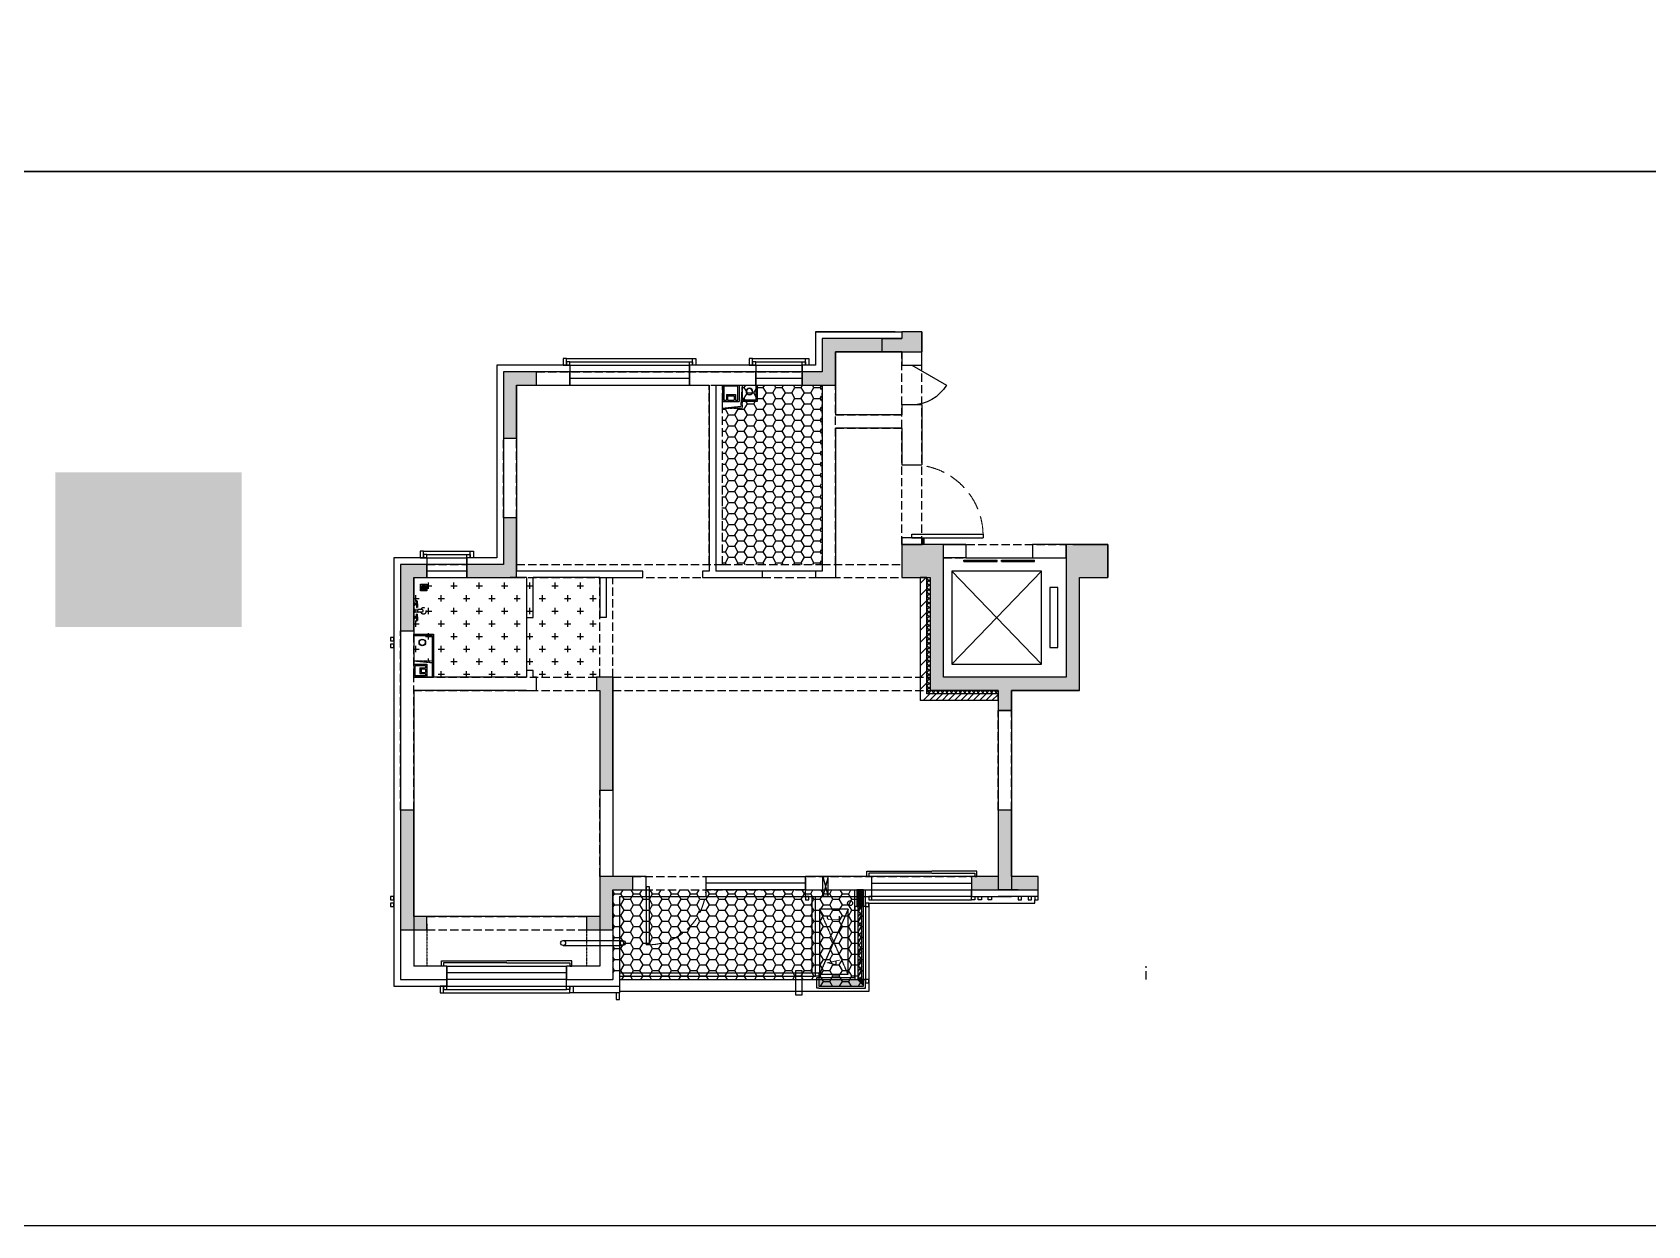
# Model space of a CAD drawing. Header units: millimetres. Extents: x -28014 to 297841, y -81741 to 47579.
# Drawn here: x 100902 to 125222, y -36114 to -18150 of the extents above; entities that cross this region are included whole.
import ezdxf

# ---------------------------------------------------------------- set-up
doc = ezdxf.new("R2010")
doc.units = ezdxf.units.MM
doc.header["$MEASUREMENT"] = 0
doc.linetypes.add('__DASH', pattern=[0.35, 0.25, -0.1])
doc.linetypes.add('DASH', pattern=[0.35, 0.25, -0.1])
for name, color, linetype in [('A-墙体-填充墙', 4, 'Continuous'), ('A-墙体-砖墙', 4, 'Continuous'), ('A-墙体-面层', 6, 'Continuous'), ('A-楼面-下部', 23, 'Continuous'), ('A-注释-填充', 8, 'Continuous'), ('A-结构-墙体', 171, 'Continuous'), ('A-给排水-设备', 132, 'Continuous'), ('AR9-剪力墙（柱）填充', 250, 'Continuous'), ('AR9-剪力墙（柱）线', 6, 'Continuous'), ('AR9-墙线', 160, 'Continuous'), ('AR9-建筑幕墙（窗）', 12, 'Continuous'), ('AR9-建筑给排水（立管）', 4, 'Continuous'), ('AR9-梁', 1, 'DASH'), ('AR9-电梯', 14, 'Continuous'), ('AR9-阳台栏杆（天花隐）', 12, 'Continuous'), ('DS-4BS-墙体完成面', 20, 'Continuous'), ('FC-地漏', 144, 'Continuous'), ('FC-平面高差线', 144, 'Continuous'), ('FF-厨卫（地坪隐）', 31, 'Continuous'), ('FF-活动家具', 51, 'Continuous'), ('FF-门', 20, 'Continuous'), ('PUB_HATCH', 8, 'Continuous'), ('SURFACE', 6, 'Continuous'), ('装饰', 152, 'Continuous')]:
    doc.layers.add(name, color=color, linetype=linetype)
doc.styles.add('DADRI-HZ', font='hzs.shx', dxfattribs={"width": 0.7, "bigfont": 'hztxt.shx'})
pattern_1 = [(90, (101246.962, -27101.285), (-7.071068, 7.071068), [1.875, -12.267136]), (45, (101246.962, -27101.285), (-7.071068, 7.071068), [1.875, -8.125]), (135, (101246.962, -27101.285), (-7.071068, -7.071068), [1.875, -8.125])]

# ---------------------------------------------------------------- blocks, each defined once
blk = doc.blocks.new('nfdgfxb')
at = {"layer": 'AR9-墙线', "ltscale": 0.5}
blk.add_lwpolyline([(34, 300), (114, 300), (34, 0), (114, 0), (114, 300), (34, 300), (114, 0), (34, 0), (34, 300)], dxfattribs=at)
blk = doc.blocks.new('A$C0310769C')
at = {"linetype": '__DASH', "lineweight": -3, "ltscale": 500}
for p, q in [((10, 126), (0, 126)), ((0, 126), (0, 74)), ((10, 74), (0, 74)), ((10, 74), (10, 126)), ((24, 113), (10, 113)), ((24, 87), (10, 87)), ((21, 14), (61, 14)), ((24, 87), (24, 113)), ((58, 109), (24, 109)), ((58, 91), (24, 91)), ((41, 113), (41, 148)), ((41, 87), (41, 52)), ((55, 113), (55, 148)), ((55, 87), (55, 52)), ((130, 21), (65, 21)), ((10, -73), (0, -73)), ((0, -125), (0, -73)), ((10, -125), (0, -125)), ((10, -73), (10, -125)), ((24, -86), (10, -86)), ((24, -112), (10, -112)), ((21, -14), (61, -14)), ((24, -86), (24, -112)), ((58, -90), (24, -90)), ((58, -108), (24, -108)), ((41, -86), (41, -51)), ((41, -112), (41, -147)), ((55, -86), (55, -51)), ((55, -112), (55, -147)), ((130, -21), (65, -21))]:
    blk.add_line(p, q, dxfattribs=at)
blk.add_lwpolyline([(21, 21), (0, 21), (0, -21), (21, -21)], close=True, dxfattribs=at)
for centre, radius, start, end in [((48, 142), 9.01, 41.2486, 138.7514), ((48, 135), 22.5, 252.5148, 287.4852), ((48, 65), 22.5, 72.5148, 107.4852), ((48, 58), 9.01, 221.2486, 318.7514), ((52, 100), 10.8, 301.2966, 58.7034), ((96, 0), 36.9, 145.2544, 202.2822), ((147, 0), 45.8, 207.9843, 153.2826), ((116, 0), 25.7, 305.1626, 54.8374), ((48, -57), 9.01, 41.2486, 138.7514), ((48, -65), 22.5, 252.5148, 287.4852), ((48, -134), 22.5, 72.5148, 107.4852), ((48, -141), 9.01, 221.2486, 318.7514), ((52, -99), 10.8, 301.2966, 58.7034), ((96, 0), 36.9, 202.2822, 214.7456)]:
    blk.add_arc(centre, radius, start, end, dxfattribs=at)
blk = doc.blocks.new('双机上下布置')
blk.add_lwpolyline([(980, 0), (0, 0), (0, -430), (980, -430)], close=True)
at = {"linetype": 'DASH', "ltscale": 0.5}
blk.add_lwpolyline([(0, -430), (980, 0)], dxfattribs=at)
blk.add_lwpolyline([(980, -430), (0, 0)])
at = {"style": 'DADRI-HZ', "width": 0.7}
for s, p in [('A', (119, -309)), ('C', (802, -309))]:
    blk.add_text(s, height=200, dxfattribs=at).set_placement(p)
blk = doc.blocks.new('rw332')
at = {"layer": 'AR9-墙线', "ltscale": 10, "extrusion": (0, 0, -1)}
for p, q in [((-250, 0), (-250, -250)), ((0, 0), (-250, 0)), ((0, 0), (0, -250)), ((-193, -145), (-193, -230)), ((-57, -145), (-193, -145)), ((-176, -162), (-176, -230)), ((-74, -162), (-176, -162)), ((-74, -162), (-74, -230)), ((-57, -145), (-57, -230)), ((0, -250), (-250, -250))]:
    blk.add_line(p, q, dxfattribs=at)
at = {"layer": 'AR9-墙线', "ltscale": 10}
blk.add_line((-74, -230), (-176, -230), dxfattribs=at)
at = {"layer": 'AR9-墙线'}
for points in [[(-520, 0), (-520, -250), (-300, -250)], [(-500, 0), (-500, -230), (-300, -230)]]:
    blk.add_lwpolyline(points, dxfattribs=at)
at = {"layer": 'AR9-墙线', "linetype": 'DASH', "ltscale": 0.5}
for points in [[(0, -350), (-300, -350), (-300, 0)], [(0, -350), (-279, -321), (-300, 0)]]:
    blk.add_lwpolyline(points, dxfattribs=at)
at = {"layer": 'AR9-墙线', "ltscale": 10}
blk.add_lwpolyline([(-193, -230), (-230, -230), (-230, -20), (-20, -20), (-20, -230), (-57, -230)], dxfattribs=at)
at = {"layer": 'AR9-建筑给排水（立管）'}
for radius in [50, 45]:
    blk.add_circle((-404, -99), radius, dxfattribs=at)
blk = doc.blocks.new('$DorLib2D$00000001')
for p, q in [((0.45, 0.975), (0.5, 0.975)), ((0.45, 0), (0.45, 0.975)), ((0.5, 0), (0.5, 0.975)), ((0.5, 0), (0.45, 0))]:
    blk.add_line(p, q)
at = {"color": 8, "linetype": '__DASH', "lineweight": 13}
blk.add_arc((0.475, 0), 0.975, 91.4693, 180, dxfattribs=at)
blk = doc.blocks.new('$WINLIB2D$00000001')
at = {"color": 0}
for points in [[(-0.5, 0.5), (-0.5, -0.5)], [(-0.5, 0.5), (0.5, 0.5)], [(0.5, -0.5), (0.5, 0.5)], [(0.5, 0.167), (-0.5, 0.167)], [(0.5, -0.167), (-0.5, -0.167)], [(-0.5, -0.5), (0.5, -0.5)]]:
    blk.add_lwpolyline(points, dxfattribs=at)
blk = doc.blocks.new('$DorLib2D$00000228')
at = {"color": 0}
blk.add_line((0.5, 0), (0, 0.866), dxfattribs=at)
blk.add_arc((0.5, 0), 1, 120, 180, dxfattribs=at)
blk = doc.blocks.new('$WINLIB2D$00000039')
at = {"color": 0}
for points in [[(-0.5, 0.5), (-0.5, -0.5)], [(0.5, 0.5), (-0.5, 0.5)], [(0.5, -0.5), (0.5, 0.5)], [(-0.5, 0.167), (0.5, 0.167)], [(-0.452, -0.167), (-0.5, 0.084)], [(-0.384, -0.167), (-0.448, 0.167)], [(-0.316, -0.167), (-0.38, 0.167)], [(-0.248, -0.167), (-0.312, 0.167)], [(-0.18, -0.167), (-0.244, 0.167)], [(-0.112, -0.167), (-0.176, 0.167)], [(-0.044, -0.167), (-0.108, 0.167)], [(0.024, -0.167), (-0.04, 0.167)], [(0.092, -0.167), (0.028, 0.167)], [(0.16, -0.167), (0.096, 0.167)], [(0.228, -0.167), (0.164, 0.167)], [(0.296, -0.167), (0.232, 0.167)], [(0.364, -0.167), (0.3, 0.167)], [(0.432, -0.167), (0.368, 0.167)], [(0.5, -0.167), (0.436, 0.167)], [(-0.5, -0.167), (0.5, -0.167)], [(0.5, -0.5), (-0.5, -0.5)]]:
    blk.add_lwpolyline(points, dxfattribs=at)
blk = doc.blocks.new('地漏')
at = {"color": 0, "lineweight": -3}
blk.add_lwpolyline([(705832, -42192), (705932, -42192), (705932, -42292), (705832, -42292)], close=True, dxfattribs=at)
for points in [[(705848, -42236, -0.583908), (705851, -42227), (705872, -42238, -0.513659), (705871, -42241), (705848, -42236)], [(705848, -42248), (705871, -42244, -0.513659), (705872, -42247), (705851, -42258, -0.583908), (705848, -42248)], [(705866, -42212), (705877, -42233, -0.513659), (705874, -42235), (705858, -42218, -0.583908), (705866, -42212)], [(705866, -42273, -0.583908), (705858, -42267), (705874, -42250, -0.513659), (705877, -42252), (705866, -42273)], [(705898, -42212, -0.583908), (705906, -42218), (705889, -42235, -0.513659), (705886, -42233), (705898, -42212)], [(705898, -42273), (705886, -42252, -0.513659), (705889, -42250), (705906, -42267, -0.583908), (705898, -42273)], [(705913, -42227, -0.583908), (705916, -42236), (705892, -42241, -0.513659), (705891, -42238), (705913, -42227)], [(705913, -42258), (705891, -42247, -0.513659), (705892, -42244), (705916, -42248, -0.583908), (705913, -42258)]]:
    blk.add_lwpolyline(points, format="xyb", dxfattribs=at)
for points in [[(705877, -42208, -0.583908), (705887, -42208), (705883, -42232, -0.513659), (705880, -42232)], [(705877, -42276), (705880, -42253, -0.513659), (705883, -42253), (705887, -42276, -0.583908)]]:
    blk.add_lwpolyline(points, format="xyb", close=True, dxfattribs=at)
for radius in [40, 5.99]:
    blk.add_circle((705882, -42242), radius, dxfattribs=at)
at = {"color": 0}
for p in [(705882, -42242, 1), (705882, -42242)]:
    blk.add_point(p, dxfattribs=at)
blk = doc.blocks.new('*U27')
blk.add_blockref('地漏', (1263, -322))
blk = doc.blocks.new('$DorLib2D$00000127')
at = {"color": 0, "linetype": 'Continuous'}
for p, q in [((-0.033, 0.795), (-0.533, 0.795)), ((-0.533, 0.795), (-0.533, 0.69)), ((-0.033, 0.795), (-0.033, 0.69)), ((0.033, 0.795), (0.033, 0.69)), ((0.533, 0.795), (0.033, 0.795)), ((0.533, 0.795), (0.533, 0.69)), ((-0.033, 0.69), (-0.533, 0.69)), ((0.5, 0.5), (-0.5, 0.5)), ((0.533, 0.69), (0.033, 0.69))]:
    blk.add_line(p, q, dxfattribs=at)
blk = doc.blocks.new('$LinePat$岩棉板')
at = {"color": 0}
for p, q in [((0, -17), (12, -67)), ((12, -67), (24, -17))]:
    blk.add_line(p, q, dxfattribs=at)
for centre, start, end in [((12, -17), 0, 180), ((0, -67), 270, 0), ((24, -67), 180, 270)]:
    blk.add_arc(centre, 12, start, end, dxfattribs=at)
at = {"layer": 'Defpoints'}
blk.add_point((0, 0), dxfattribs=at)
at = {"layer": 'Defpoints', "color": 0}
blk.add_point((24, -84), dxfattribs=at)
blk = doc.blocks.new('fj4')
at = {"layer": 'AR9-墙线', "ltscale": 10, "extrusion": (0, 0, -1)}
for p, q in [((0, 200), (200, 200)), ((0, 200), (0, 0)), ((95, 143), (180, 143)), ((95, 143), (95, 57)), ((95, 57), (180, 57)), ((112, 126), (180, 126)), ((112, 126), (112, 74)), ((112, 74), (180, 74)), ((200, 200), (200, 0)), ((0, 0), (200, 0))]:
    blk.add_line(p, q, dxfattribs=at)
at = {"layer": 'AR9-墙线', "ltscale": 10}
blk.add_line((180, 126), (180, 74), dxfattribs=at)
at = {"layer": 'AR9-墙线', "linetype": 'DASH', "ltscale": 0.5}
for points in [[(0, 250), (300, 250), (300, 0)], [(0, 250), (279, 221), (300, 0)]]:
    blk.add_lwpolyline(points, dxfattribs=at)
at = {"layer": 'AR9-墙线', "ltscale": 10}
blk.add_lwpolyline([(180, 57), (180, 20), (20, 20), (20, 180), (180, 180), (180, 143)], dxfattribs=at)
blk = doc.blocks.new('2141')
at = {"layer": 'AR9-梁', "ltscale": 500}
for p, q in [((6000, -2600), (6000, 300)), ((6300, -2600), (6300, 300)), ((500, 0), (4500, 0)), ((500, -200), (3300, -200)), ((3100, -2900), (3100, -200)), ((3300, -200), (4500, -200)), ((3300, -2900), (3300, -200)), ((4800, -2900), (4800, -200)), ((5000, -2900), (5000, -200)), ((5000, -650), (6000, -650)), ((5000, -850), (6000, -850)), ((0, -2200), (0, -1000)), ((200, -2200), (200, -1000)), ((6625, -2600), (8474, -2600)), ((-1150, -2900), (-550, -2900)), ((200, -2900), (3300, -2900)), ((3300, -2900), (4800, -2900)), ((4800, -2900), (6000, -2900)), ((6625, -2800), (8474, -2800)), ((-1150, -3100), (-550, -3100)), ((200, -3100), (1450, -3100)), ((1450, -3100), (6000, -3100)), ((1450, -4600), (1450, -3100)), ((1650, -4600), (1650, -3100)), ((-1550, -6600), (-1550, -3900)), ((-1350, -4600), (-1350, -3900)), ((-1350, -4600), (1400, -4600)), ((-1350, -6600), (-1350, -4600)), ((1650, -4600), (6425, -4600)), ((-1350, -4800), (1400, -4800)), ((1650, -4800), (6425, -4800)), ((7450, -6600), (7450, -5100)), ((7650, -6600), (7650, -5100)), ((1950, -7600), (7050, -7600)), ((1950, -7800), (7050, -7800)), ((-1150, -8200), (1250, -8200)), ((-1150, -8400), (1250, -8400)), ((9680, -9150), (9680, -8950))]:
    blk.add_line(p, q, dxfattribs=at)
for points in [[(1450, -7600), (1450, -6300)], [(1650, -6300), (1650, -7600)]]:
    blk.add_lwpolyline(points, dxfattribs=at)

msp = doc.modelspace()

# ---------------------------------------------------------------- hatches: boundary and pattern name
at = {"layer": 'AR9-剪力墙（柱）填充'}
for points in [[(114293.665, -22659.028), (113993.664, -22659.028), (113993.664, -22759.028), (112793.663, -22759.028), (112793.663, -23259.028), (112493.663, -23259.028), (112493.663, -23459.028), (112993.663, -23459.028), (112993.663, -22959.028), (114293.663, -22959.028)], [(108493.663, -23459.028), (108493.663, -23259.028), (107993.663, -23259.028), (107993.663, -24259.028), (108193.663, -24259.028), (108193.663, -23459.028)], [(107443.663, -26159.028), (107443.663, -26359.028), (108193.663, -26359.028), (108193.663, -25459.028), (107993.663, -25459.028), (107993.663, -26159.028)], [(116468.664, -27859.028), (114618.664, -27859.028), (114618.664, -25859.028), (113993.664, -25859.028), (113993.664, -26359.028), (114418.664, -26359.028), (114418.664, -28059.028), (115443.664, -28059.028), (115443.664, -28359.028), (115643.664, -28359.028), (115643.664, -28059.028), (116668.664, -28059.028), (116668.664, -26359.028), (117093.664, -26359.028), (117093.664, -25859.028), (116468.664, -25859.028)], [(106843.663, -26359.028), (106843.663, -26159.028), (106443.663, -26159.028), (106443.663, -27159.028), (106643.663, -27159.028), (106643.663, -26359.028)], [(109443.663, -29559.028), (109643.663, -29559.028), (109643.663, -27859.028), (109393.663, -27859.028), (109393.663, -28059.028), (109443.663, -28059.028)], [(106843.663, -31659.028), (106843.663, -31459.028), (106643.663, -31459.028), (106643.663, -29859.028), (106443.663, -29859.028), (106443.663, -31659.028)], [(116043.664, -31059.028), (116043.664, -30859.028), (115643.664, -30859.028), (115643.664, -29859.028), (115443.664, -29859.028), (115443.664, -30859.028), (115043.664, -30859.028), (115043.664, -31059.028)], [(109243.663, -31659.028), (109643.663, -31659.028), (109643.663, -31059.028), (109943.663, -31059.028), (109943.663, -30859.028), (109443.663, -30859.028), (109443.663, -31459.028), (109243.663, -31459.028)], [(113313.663, -31059.028), (113313.663, -31309.028), (113413.663, -31309.028), (113413.663, -31059.028)], [(112743.664, -32509.028), (113413.663, -32509.028), (113313.663, -32409.028), (112743.663, -32409.028)], [(113413.663, -32509.028), (113413.663, -32409.028), (113313.663, -32409.028)]]:
    msp.add_hatch(color=256, dxfattribs=at).paths.add_polyline_path(points)
at = {"layer": 'AR9-剪力墙（柱）填充', "ltscale": 0.01}
h = msp.add_hatch(dxfattribs=at)
h.set_pattern_fill('ANSI37', color=256, scale=30)
h.set_pattern_definition([(45, (-125639.53, -451058.36), (-33.6759605, 33.6759605), []), (135, (-125639.53, -451058.36), (-33.6759605, -33.6759605), [])])
h.paths.add_polyline_path([(115443.663, -28059.028), (115443.663, -28109.028), (114368.663, -28109.028), (114368.663, -26359.028), (114418.664, -26359.028), (114418.664, -28059.028)])
at = {"layer": 'AR9-梁'}
h = msp.add_hatch(dxfattribs=at)
h.set_pattern_fill('HONEY', color=250, scale=30)
h.set_pattern_definition([(0, (-871596.58, -853250.75), (142.875, 82.4889), [95.25, -190.5]), (120, (-871596.58, -853250.75), (-142.874983, 82.4889296), [95.25, -190.5]), (60, (-871596.58, -853250.75), (1.7e-05, 164.9778296), [-190.5, 95.25])])
h.paths.add_polyline_path([(112784.846, -23459.028), (111584.846, -23459.028), (111584.846, -23809.028), (111284.846, -23809.028), (111284.846, -26159.028), (112784.846, -26159.028)])
h = msp.add_hatch(dxfattribs=at)
h.set_pattern_fill('GRASS', color=256, scale=10)
h.set_pattern_definition(pattern_1)
h.paths.add_polyline_path([(101246.962, -24774.78), (104053.568, -24774.78), (104053.568, -27101.285), (101246.962, -27101.285)])
h = msp.add_hatch(dxfattribs=at)
h.set_pattern_fill('GRASS', color=256, scale=10)
h.set_pattern_definition(pattern_1)
h.paths.add_polyline_path([(104053.568, -24774.78), (101246.962, -24774.78), (101246.962, -27101.285), (104053.568, -27101.285)])
h = msp.add_hatch(dxfattribs=at)
h.set_pattern_fill('GRASS', color=256, scale=10)
h.paths.add_polyline_path([(101246.962, -24774.78), (104053.568, -24774.78), (104053.568, -27101.285), (101246.962, -27101.285)])
h = msp.add_hatch(dxfattribs=at)
h.set_pattern_fill('GRASS', color=256, scale=10)
h.paths.add_polyline_path([(101246.962, -24774.78), (104053.568, -24774.78), (104053.568, -27101.285), (101246.962, -27101.285)])
h = msp.add_hatch(dxfattribs=at)
h.set_pattern_fill('CROSS', color=250, scale=30)
h.set_pattern_definition([(0, (-871587.76, -853250.75), (190.5, 190.5), [95.25, -285.75]), (90, (-871540.14, -853298.37), (-190.5, 190.5), [95.25, -285.75])])
h.paths.add_polyline_path([(106643.663, -26359.028), (106643.663, -27609.028), (106943.664, -27609.028), (106943.664, -27859.028), (109443.663, -27859.028), (109443.663, -26359.028)])
h = msp.add_hatch(dxfattribs=at)
h.set_pattern_fill('HONEY', color=250, scale=30)
h.set_pattern_definition([(0, (-1024187.76, -897250.75), (142.875, 82.4889), [95.25, -190.5]), (120, (-1024187.76, -897250.75), (-142.874983, 82.4889296), [95.25, -190.5]), (60, (-1024187.76, -897250.75), (1.7e-05, 164.9778296), [-190.5, 95.25])])
h.paths.add_polyline_path([(109643.663, -31059.028), (109643.663, -32409.028), (112743.663, -32409.028), (112743.663, -32509.028), (113413.664, -32509.028), (113413.664, -31059.028)])
at = {"layer": 'PUB_HATCH'}
h = msp.add_hatch(dxfattribs=at)
h.set_pattern_fill('普通砖', color=256, scale=50, style=0)
h.set_pattern_definition([(45, (117093.66, -20619.27), (-88.3884, 88.3884), [])])
h.paths.add_polyline_path([(114268.663, -26359.028), (114268.663, -28209.028), (114368.663, -28109.028), (114368.663, -26359.028)])
h = msp.add_hatch(dxfattribs=at)
h.set_pattern_fill('普通砖', color=256, scale=50, style=0)
h.set_pattern_definition([(45, (0, 47.75), (-47.0226, 47.0226), [])])
h.paths.add_polyline_path([(115443.663, -28109.028), (114368.663, -28109.028), (114268.663, -28209.028), (115443.663, -28209.028)])

# ---------------------------------------------------------------- linework, layer by layer
at = {"layer": 'A-墙体-填充墙'}
for p, q in [((113693.663, -22759.028), (113993.663, -22759.028)), ((113693.663, -22759.028), (113693.663, -22959.028)), ((113993.664, -22659.028), (113993.663, -22759.028)), ((114293.664, -22859.028), (114293.663, -22959.028)), ((113693.663, -22959.028), (114293.663, -22959.028)), ((114958.663, -25859.028), (114518.663, -25859.028)), ((116568.663, -25859.028), (115958.663, -25859.028)), ((116568.664, -25859.028), (117093.164, -25859.028)), ((117093.164, -25859.028), (117093.164, -26359.028)), ((114418.663, -26359.028), (114418.663, -28059.028)), ((115543.663, -27859.028), (114618.663, -27859.028)), ((116468.663, -27859.028), (115543.663, -27859.028)), ((115443.663, -28059.028), (114418.663, -28059.028)), ((115443.663, -28059.028), (115443.663, -28359.028)), ((116668.663, -28059.028), (115643.663, -28059.028)), ((115643.663, -28059.028), (115643.663, -28359.028)), ((115643.663, -28359.028), (115443.663, -28359.028))]:
    msp.add_line(p, q, dxfattribs=at)
at = {"layer": 'A-墙体-砖墙'}
for p, q in [((114368.663, -26359.028), (114268.663, -26359.028)), ((115443.663, -28209.028), (115443.663, -28109.028))]:
    msp.add_line(p, q, dxfattribs=at)
at = {"layer": 'A-墙体-面层'}
for p, q in [((112693.663, -22659.028), (112693.663, -23159.028)), ((113283.663, -32379.028), (113283.663, -31059.028)), ((113443.663, -31309.028), (113443.663, -31059.028)), ((113443.663, -31309.028), (113413.663, -31309.028)), ((112743.663, -32379.028), (113283.663, -32379.028)), ((112743.664, -32539.028), (113443.663, -32539.028)), ((113443.663, -32409.028), (113413.663, -32409.028)), ((113443.663, -32539.028), (113443.663, -32409.028))]:
    msp.add_line(p, q, dxfattribs=at)
at = {"layer": 'A-墙体-面层', "ltscale": 0.01}
for points in [[(114293.663, -25759.028), (114323.663, -25759.028), (114323.663, -25859.028)], [(112743.664, -32539.028), (112713.664, -32539.028), (112713.664, -32439.028), (112713.664, -32439.028), (112713.664, -32379.028), (112743.663, -32379.028)]]:
    msp.add_lwpolyline(points, dxfattribs=at)
at = {"layer": 'A-楼面-下部'}
msp.add_lwpolyline([(109443.663, -31459.028), (106643.663, -31459.028)], dxfattribs=at)
at = {"layer": 'A-注释-填充', "ltscale": 0.01}
msp.add_lwpolyline([(115443.663, -28059.028), (115443.663, -28109.028), (114368.663, -28109.028), (114368.663, -26359.028), (114418.663, -26359.028), (114418.663, -28059.028), (115443.663, -28059.028)], dxfattribs=at)
at = {"layer": 'A-结构-墙体', "linetype": '__DASH'}
msp.add_lwpolyline([(109743.663, -32309.028), (112743.663, -32309.028), (112743.663, -32409.028)], dxfattribs=at)
at = {"layer": 'A-给排水-设备'}
msp.add_circle((113213.663, -31259.028), 37.5, dxfattribs=at)
at = {"layer": 'AR9-剪力墙（柱）线'}
for p, q in [((113993.664, -22759.028), (112793.663, -22759.028)), ((112793.663, -22759.028), (112793.663, -23259.028)), ((114293.665, -22659.028), (113993.664, -22659.028)), ((113993.664, -22659.028), (113993.664, -22759.028)), ((114293.663, -22959.028), (114293.665, -22659.028)), ((112993.663, -23459.028), (112993.663, -22959.028)), ((112993.663, -22959.028), (114293.663, -22959.028)), ((108493.663, -23259.028), (107993.663, -23259.028)), ((107993.663, -23259.028), (107993.663, -24259.028)), ((108493.663, -23459.028), (108493.663, -23259.028)), ((112793.663, -23259.028), (112493.663, -23259.028)), ((112493.663, -23259.028), (112493.663, -23459.028)), ((108193.663, -24259.028), (108193.663, -23459.028)), ((108193.663, -23459.028), (108493.663, -23459.028)), ((112493.663, -23459.028), (112993.663, -23459.028)), ((107993.663, -24259.028), (108193.663, -24259.028)), ((108193.663, -25459.028), (107993.663, -25459.028)), ((107993.663, -25459.028), (107993.663, -26159.028)), ((108193.663, -26359.028), (108193.663, -25459.028)), ((114618.664, -25859.028), (113993.664, -25859.028)), ((113993.664, -25859.028), (113993.664, -26359.028)), ((114618.664, -27859.028), (114618.664, -25859.028)), ((117093.664, -25859.028), (116468.664, -25859.028)), ((116468.664, -25859.028), (116468.664, -27859.028)), ((117093.664, -26359.028), (117093.664, -25859.028)), ((106843.663, -26159.028), (106443.663, -26159.028)), ((106443.663, -26159.028), (106443.663, -27159.028)), ((106843.663, -26359.028), (106843.663, -26159.028)), ((107443.663, -26159.028), (107443.663, -26359.028)), ((107993.663, -26159.028), (107443.663, -26159.028)), ((106643.663, -27159.028), (106643.663, -26359.028)), ((106643.663, -26359.028), (106843.663, -26359.028)), ((107443.663, -26359.028), (108193.663, -26359.028)), ((113993.664, -26359.028), (114418.664, -26359.028)), ((114418.664, -26359.028), (114418.664, -28059.028)), ((116668.664, -28059.028), (116668.664, -26359.028)), ((116668.664, -26359.028), (117093.664, -26359.028)), ((106443.663, -27159.028), (106643.663, -27159.028)), ((109643.663, -27859.028), (109393.663, -27859.028)), ((109393.663, -27859.028), (109393.663, -28059.028)), ((109643.663, -29559.028), (109643.663, -27859.028)), ((116468.664, -27859.028), (114618.664, -27859.028)), ((109393.663, -28059.028), (109443.663, -28059.028)), ((109443.663, -28059.028), (109443.663, -29559.028)), ((114418.664, -28059.028), (115443.664, -28059.028)), ((115443.664, -28059.028), (115443.664, -28359.028)), ((115643.664, -28359.028), (115643.664, -28059.028)), ((115643.664, -28059.028), (116668.664, -28059.028)), ((115443.664, -28359.028), (115643.664, -28359.028)), ((109443.663, -29559.028), (109643.663, -29559.028)), ((106643.663, -29859.028), (106443.663, -29859.028)), ((106443.663, -29859.028), (106443.663, -31659.028)), ((106643.663, -31459.028), (106643.663, -29859.028)), ((115643.664, -29859.028), (115443.664, -29859.028)), ((115443.664, -29859.028), (115443.664, -30859.028)), ((115643.664, -30859.028), (115643.664, -29859.028)), ((109943.663, -30859.028), (109443.663, -30859.028)), ((109443.663, -30859.028), (109443.663, -31459.028)), ((109943.663, -31059.028), (109943.663, -30859.028)), ((115443.664, -30859.028), (115043.664, -30859.028)), ((115043.664, -30859.028), (115043.664, -31059.028)), ((116043.664, -30859.028), (115643.664, -30859.028)), ((116043.664, -31059.028), (116043.664, -30859.028)), ((109643.663, -31659.028), (109643.663, -31059.028)), ((109643.663, -31059.028), (109943.663, -31059.028)), ((113313.663, -31059.028), (113313.663, -31309.028)), ((113413.663, -31059.028), (113313.663, -31059.028)), ((113413.663, -31309.028), (113413.663, -31059.028)), ((115043.664, -31059.028), (116043.664, -31059.028)), ((113313.663, -31309.028), (113413.663, -31309.028)), ((106843.663, -31459.028), (106643.663, -31459.028)), ((106843.663, -31659.028), (106843.663, -31459.028)), ((109443.663, -31459.028), (109243.663, -31459.028)), ((109243.663, -31459.028), (109243.663, -31659.028)), ((106443.663, -31659.028), (106843.663, -31659.028)), ((109243.663, -31659.028), (109643.663, -31659.028)), ((112743.663, -32409.028), (113313.663, -32409.028)), ((112743.663, -32409.028), (112743.664, -32509.028)), ((112743.664, -32509.028), (113413.663, -32509.028)), ((113413.663, -32409.028), (113313.663, -32409.028)), ((113413.663, -32509.028), (113413.663, -32409.028))]:
    msp.add_line(p, q, dxfattribs=at)
at = {"layer": 'AR9-墙线'}
for p, q in [((112793.663, -22759.028), (112793.663, -23259.028)), ((113993.664, -22759.028), (112793.663, -22759.028)), ((113993.664, -22659.028), (113993.664, -22759.028)), ((114293.664, -22659.028), (113993.664, -22659.028)), ((114293.663, -23159.028), (114293.663, -22859.028)), ((114293.664, -22659.028), (114293.664, -22859.028)), ((112993.663, -22959.028), (112993.663, -23359.028)), ((113993.663, -22959.028), (112993.663, -22959.028)), ((113993.663, -22959.028), (113993.663, -23159.028)), ((107993.663, -23259.028), (107993.663, -26159.028)), ((108993.663, -23259.028), (107993.663, -23259.028)), ((108993.663, -23459.028), (108993.663, -23259.028)), ((111093.663, -23259.028), (110793.663, -23259.028)), ((110793.663, -23259.028), (110793.663, -23459.028)), ((111793.664, -23259.028), (111093.663, -23259.028)), ((111793.664, -23459.028), (111793.664, -23259.028)), ((112793.663, -23259.028), (112493.664, -23259.028)), ((112493.664, -23259.028), (112493.664, -23459.028)), ((113993.663, -23159.028), (114293.663, -23159.028)), ((108193.663, -23459.028), (108193.663, -26259.028)), ((108193.663, -23459.028), (108993.663, -23459.028)), ((110793.663, -23459.028), (111093.663, -23459.028)), ((111093.663, -23459.028), (111093.663, -26259.028)), ((111193.663, -23459.028), (111193.663, -26259.028)), ((111193.663, -23459.028), (111793.664, -23459.028)), ((112493.664, -23459.028), (112793.663, -23459.028)), ((112793.663, -23459.028), (112793.663, -24009.028)), ((112993.663, -23359.028), (112993.663, -23909.028)), ((111293.663, -23809.028), (111293.663, -23709.028)), ((114293.663, -23759.028), (113993.663, -23759.028)), ((113993.663, -23759.028), (113993.663, -23909.028)), ((114293.663, -23759.028), (114293.663, -24659.028)), ((112793.663, -24009.028), (112793.663, -26259.028)), ((113993.663, -23909.028), (112993.663, -23909.028)), ((113993.663, -24109.028), (112993.663, -24109.028)), ((112993.663, -24109.028), (112993.663, -26359.028)), ((113993.663, -24109.028), (113993.663, -24659.028)), ((113993.663, -24659.028), (114293.663, -24659.028)), ((114293.663, -25759.028), (113993.663, -25759.028)), ((113993.663, -25759.028), (113993.663, -25859.028)), ((114293.663, -25859.028), (114293.663, -25759.028)), ((113993.663, -25859.028), (114293.663, -25859.028)), ((106443.663, -26159.028), (106443.663, -27959.028)), ((106843.663, -26159.028), (106443.663, -26159.028)), ((106843.663, -26359.028), (106843.663, -26159.028)), ((107993.663, -26159.028), (107443.663, -26159.028)), ((107443.663, -26159.028), (107443.663, -26359.028)), ((108343.663, -26259.028), (108193.663, -26259.028)), ((109543.663, -26259.028), (108343.663, -26259.028)), ((110093.663, -26259.028), (109543.663, -26259.028)), ((110093.663, -26359.028), (110093.663, -26259.028)), ((111093.663, -26259.028), (110993.663, -26259.028)), ((110993.663, -26259.028), (110993.663, -26359.028)), ((111893.663, -26259.028), (111193.663, -26259.028)), ((111893.663, -26359.028), (111893.663, -26259.028)), ((112793.663, -26259.028), (112693.663, -26259.028)), ((112693.663, -26259.028), (112693.663, -26359.028)), ((106643.663, -26359.028), (106643.663, -27859.028)), ((106643.663, -26359.028), (106843.663, -26359.028)), ((107443.663, -26359.028), (108093.663, -26359.028)), ((108343.663, -26359.028), (108093.663, -26359.028)), ((108343.663, -26359.028), (108343.663, -26959.028)), ((108443.663, -26959.028), (108443.663, -26359.028)), ((109443.663, -26359.028), (108443.663, -26359.028)), ((109443.663, -26359.028), (109443.663, -26959.028)), ((109543.663, -26359.028), (109543.663, -26959.028)), ((109543.663, -26359.028), (110093.663, -26359.028)), ((110993.663, -26359.028), (111093.663, -26359.028)), ((111093.663, -26359.028), (111893.663, -26359.028)), ((112693.663, -26359.028), (112993.663, -26359.028)), ((114268.663, -26359.028), (114268.663, -28209.028)), ((114368.663, -26359.028), (114368.663, -28109.028)), ((108343.663, -26959.028), (108443.663, -26959.028)), ((109543.663, -26959.028), (109443.663, -26959.028)), ((106443.663, -27959.028), (106443.663, -32409.028)), ((108343.663, -27859.028), (106643.663, -27859.028)), ((108443.663, -27759.028), (108343.663, -27759.028)), ((108343.663, -27759.028), (108343.663, -27859.028)), ((108443.663, -27859.028), (108443.663, -27759.028)), ((108493.663, -27859.028), (108443.663, -27859.028)), ((108493.663, -28059.028), (108493.663, -27859.028)), ((109643.663, -27859.028), (109393.663, -27859.028)), ((109393.663, -27859.028), (109393.663, -28059.028)), ((109643.663, -27859.028), (109643.663, -30859.028)), ((106643.663, -28059.028), (106643.663, -32209.028)), ((108343.663, -28059.028), (106643.663, -28059.028)), ((108343.663, -28059.028), (108493.663, -28059.028)), ((109393.663, -28059.028), (109443.663, -28059.028)), ((109443.663, -28059.028), (109443.663, -30959.028)), ((115443.663, -28209.028), (114268.663, -28209.028)), ((115443.663, -28109.028), (114368.663, -28109.028)), ((115643.664, -28059.028), (115643.664, -30859.028)), ((115943.664, -28059.028), (115643.664, -28059.028)), ((115443.663, -28359.028), (115443.663, -30859.028)), ((115643.663, -28359.028), (115443.663, -28359.028)), ((115443.664, -28359.028), (115443.663, -31059.028)), ((115643.664, -28359.028), (115443.664, -28359.028)), ((115643.663, -28359.028), (115643.663, -31059.028)), ((115643.664, -28359.028), (115643.663, -30859.028)), ((110143.663, -30859.028), (109643.663, -30859.028)), ((110143.663, -31059.028), (110143.663, -30859.028)), ((113543.663, -30859.028), (112543.663, -30859.028)), ((112543.663, -30859.028), (112543.663, -31059.028)), ((113543.663, -31059.028), (113543.663, -30859.028)), ((115443.663, -30859.028), (115043.663, -30859.028)), ((115043.663, -30859.028), (115043.663, -31059.028)), ((115643.664, -30859.028), (115643.663, -30859.028)), ((116043.664, -30859.028), (115943.664, -30859.028)), ((116043.664, -31059.028), (116043.664, -30859.028)), ((109443.663, -30959.028), (109443.663, -32209.028)), ((109643.663, -31059.028), (109643.663, -32409.028)), ((109643.663, -31059.028), (110143.663, -31059.028)), ((112543.663, -31059.028), (113543.663, -31059.028)), ((115043.663, -31059.028), (115643.663, -31059.028)), ((115743.664, -31059.028), (115443.663, -31059.028)), ((115743.664, -31059.028), (116043.664, -31059.028)), ((107143.663, -32209.028), (106643.663, -32209.028)), ((107143.663, -32409.028), (107143.663, -32209.028)), ((109443.663, -32209.028), (108943.663, -32209.028)), ((108943.663, -32209.028), (108943.663, -32409.028)), ((106443.663, -32409.028), (107143.663, -32409.028)), ((108943.663, -32409.028), (109643.663, -32409.028))]:
    msp.add_line(p, q, dxfattribs=at)
at = {"layer": 'AR9-墙线', "linetype": 'DASH', "ltscale": 0.5}
for p, q in [((106843.663, -31559.028), (106843.663, -32209.028)), ((109243.663, -31559.028), (109243.663, -32209.028)), ((107043.663, -32209.028), (106843.663, -32209.028)), ((109243.663, -32209.028), (109043.663, -32209.028))]:
    msp.add_line(p, q, dxfattribs=at)
at = {"layer": 'AR9-墙线'}
for points in [[(114958.663, -26059.028), (114618.664, -26059.028), (114618.664, -25859.028), (114958.663, -25859.028)], [(115958.663, -26059.028), (116468.664, -26059.028), (116468.664, -25859.028), (115958.663, -25859.028)], [(112393.663, -32279.028), (112393.663, -32639.028), (112493.663, -32639.028), (112493.663, -32279.028)]]:
    msp.add_lwpolyline(points, close=True, dxfattribs=at)
for points in [[(106643.663, -27209.028), (106943.664, -27209.028), (106943.664, -27859.028)], [(106643.663, -27229.028), (106923.664, -27229.028), (106923.664, -27859.028)], [(108893.836, -31821.528), (109793.606, -31821.528)], [(108893.663, -31896.528), (109793.548, -31896.528)]]:
    msp.add_lwpolyline(points, dxfattribs=at)
for centre in [(108893.663, -31859.028), (109793.663, -31859.028)]:
    msp.add_circle(centre, 37.5, dxfattribs=at)
at = {"layer": 'AR9-建筑给排水（立管）'}
for radius in [50, 45]:
    msp.add_circle((106773.664, -27333.736), radius, dxfattribs=at)
at = {"layer": 'AR9-电梯', "ltscale": 0.01}
for p, q in [((116093.664, -26259.028), (114743.664, -26259.028)), ((114743.664, -26259.028), (114743.664, -27659.028)), ((116093.664, -26259.028), (114743.664, -27659.028)), ((114743.664, -26259.028), (116093.664, -27659.028)), ((116093.664, -27659.028), (116093.664, -26259.028)), ((116343.664, -26509.028), (116218.664, -26509.028)), ((116218.664, -26509.028), (116218.664, -27409.028)), ((116343.664, -27409.028), (116343.664, -26509.028)), ((116218.664, -27409.028), (116343.664, -27409.028)), ((114743.664, -27659.028), (116093.664, -27659.028))]:
    msp.add_line(p, q, dxfattribs=at)
at = {"layer": 'AR9-阳台栏杆（天花隐）'}
for points in [[(114443.663, -30809.028), (113493.663, -30809.028), (113493.663, -30859.028), (113463.663, -30859.028), (113463.663, -30779.028), (114443.663, -30779.028)], [(114443.663, -30809.028), (115093.663, -30809.027), (115093.663, -30859.027), (115123.663, -30859.027), (115123.663, -30779.027), (114443.663, -30779.028)], [(109743.663, -32309.028), (112643.663, -32309.028), (112643.663, -31159.028)], [(109743.663, -32359.028), (112693.663, -32359.028), (112693.663, -31159.028)], [(108043.663, -32159.028), (107093.663, -32159.028), (107093.663, -32209.028), (107063.663, -32209.028), (107063.663, -32129.028), (108043.663, -32129.028)], [(108043.663, -32159.028), (108993.663, -32159.028), (108993.663, -32209.028), (109023.663, -32209.028), (109023.663, -32129.028), (108043.663, -32129.028)]]:
    msp.add_lwpolyline(points, dxfattribs=at)
at = {"layer": 'DS-4BS-墙体完成面', "color": 2}
for points in [[(78966.285, -186.044), (128005.632, -186.044), (128005.632, -20247.47), (78966.285, -20247.47)], [(78966.285, -20247.47), (128005.632, -20247.47), (128005.632, -36113.89), (78966.285, -36113.89)]]:
    msp.add_lwpolyline(points, close=True, dxfattribs=at)
at = {"layer": 'FC-平面高差线', "color": 144}
for p, q in [((107893.663, -23159.028), (107893.663, -26059.028)), ((106843.663, -26059.028), (106443.663, -26059.028)), ((107893.663, -26059.028), (107443.663, -26059.028)), ((112693.663, -26259.028), (111893.663, -26259.028)), ((108343.663, -26959.028), (108343.663, -27759.028)), ((112543.663, -31159.028), (112543.663, -31059.028)), ((110143.663, -31159.028), (111043.663, -31159.028)), ((112543.663, -31159.028), (113543.663, -31159.028)), ((109243.663, -31459.028), (106843.663, -31459.028))]:
    msp.add_line(p, q, dxfattribs=at)
for points in [[(106793.663, -25959.028), (107493.663, -25959.028)], [(106843.663, -26009.028), (107443.663, -26009.028)], [(113493.663, -31259.028), (115993.664, -31259.03), (115993.664, -31209.028)], [(113543.663, -31209.028), (115043.663, -31209.028)]]:
    msp.add_lwpolyline(points, dxfattribs=at)
for points in [[(107493.663, -26059.028), (107443.663, -26059.028), (107443.663, -26009.028), (107493.663, -26009.028)], [(107543.663, -25959.028), (107543.663, -26059.028), (107493.663, -26059.028), (107493.663, -25959.028)]]:
    msp.add_lwpolyline(points, close=True, dxfattribs=at)
at = {"layer": 'SURFACE'}
for p, q in [((113893.664, -22659.028), (112693.663, -22659.028)), ((112693.663, -22659.028), (113993.663, -22659.028)), ((108993.663, -23159.028), (107893.663, -23159.028)), ((108993.663, -23159.028), (108993.663, -23259.028)), ((110793.663, -23159.028), (110793.663, -23259.028)), ((111093.663, -23159.028), (110793.663, -23159.028)), ((111793.664, -23159.028), (111093.663, -23159.028)), ((111793.664, -23159.028), (111793.664, -23259.028)), ((112493.664, -23159.028), (112493.664, -23259.028)), ((112693.663, -23159.028), (112493.664, -23159.028)), ((106843.663, -26059.028), (106843.663, -26159.028)), ((107443.663, -26059.028), (107443.663, -26159.028)), ((110143.663, -31159.028), (110143.663, -31059.028)), ((113543.663, -31159.028), (113543.663, -31059.028)), ((115043.663, -31159.028), (115043.663, -31059.028)), ((116043.664, -31159.028), (116043.664, -31059.028)), ((115043.663, -31159.028), (115643.663, -31159.028)), ((115743.664, -31159.028), (115443.663, -31159.028)), ((116043.664, -31159.028), (115743.664, -31159.028)), ((107143.663, -32509.028), (107143.663, -32409.028)), ((108943.663, -32509.028), (108943.663, -32409.028))]:
    msp.add_line(p, q, dxfattribs=at)
at = {"layer": '装饰', "color": 144}
for p, q in [((109743.663, -31159.028), (109743.663, -32509.028)), ((109743.663, -31159.028), (110143.663, -31159.028)), ((106443.663, -32509.028), (107143.663, -32509.028)), ((108943.663, -32509.028), (109743.663, -32509.028))]:
    msp.add_line(p, q, dxfattribs=at)
at = {"layer": '装饰'}
for points in [[(108893.663, -23059.028), (108893.663, -23159.028), (108943.663, -23159.028), (108943.663, -23059.028)], [(110893.663, -23059.028), (110893.663, -23159.028), (110843.663, -23159.028), (110843.663, -23059.028)], [(111693.664, -23059.028), (111693.664, -23159.028), (111743.664, -23159.028), (111743.664, -23059.028)], [(112593.664, -23059.028), (112593.664, -23159.028), (112543.664, -23159.028), (112543.664, -23059.028)], [(108943.663, -23159.028), (108993.663, -23159.028), (108993.663, -23109.028), (108943.663, -23109.028)], [(110843.663, -23159.028), (110793.663, -23159.028), (110793.663, -23109.028), (110843.663, -23109.028)], [(111743.664, -23159.028), (111793.664, -23159.028), (111793.664, -23109.028), (111743.664, -23109.028)], [(112543.664, -23159.028), (112493.664, -23159.028), (112493.664, -23109.028), (112543.664, -23109.028)], [(106743.663, -25959.028), (106743.663, -26059.028), (106793.663, -26059.028), (106793.663, -25959.028)], [(106793.663, -26059.028), (106843.663, -26059.028), (106843.663, -26009.028), (106793.663, -26009.028)], [(106293.663, -27309.028), (106343.663, -27309.028), (106343.663, -27259.028), (106293.663, -27259.028)], [(106293.663, -27409.028), (106343.663, -27409.028), (106343.663, -27359.028), (106293.663, -27359.028)], [(106293.663, -31209.028), (106343.663, -31209.028), (106343.663, -31159.028), (106293.663, -31159.028)], [(106293.663, -31309.028), (106343.663, -31309.028), (106343.663, -31259.028), (106293.663, -31259.028)], [(112543.663, -31209.028), (112593.663, -31209.028), (112593.663, -31159.028), (112543.663, -31159.028)], [(113443.663, -31309.028), (113493.664, -31309.028), (113493.664, -31259.028), (113443.663, -31259.028)], [(113493.663, -31209.028), (113543.663, -31209.028), (113543.663, -31159.028), (113493.663, -31159.028)], [(115093.663, -31209.028), (115043.663, -31209.028), (115043.663, -31159.028), (115093.663, -31159.028)], [(115193.663, -31209.028), (115143.663, -31209.028), (115143.663, -31159.028), (115193.663, -31159.028)], [(115343.663, -31209.028), (115293.663, -31209.028), (115293.663, -31159.028), (115343.663, -31159.028)], [(115743.664, -31209.028), (115793.664, -31209.028), (115793.664, -31159.028), (115743.664, -31159.028)], [(115893.664, -31209.028), (115943.664, -31209.028), (115943.664, -31159.028), (115893.664, -31159.028)], [(115993.664, -31209.028), (116043.664, -31209.028), (116043.664, -31159.028), (115993.664, -31159.028)], [(113443.664, -32459.028), (113493.664, -32459.028), (113493.664, -32409.028), (113443.664, -32409.028)]]:
    msp.add_lwpolyline(points, close=True, dxfattribs=at)
for points in [[(108943.663, -23059.028), (110843.663, -23059.028)], [(111743.664, -23059.028), (112593.664, -23059.028)], [(108993.663, -23109.028), (110793.663, -23109.028)], [(111793.664, -23109.028), (112543.664, -23109.028)]]:
    msp.add_lwpolyline(points, dxfattribs=at)
at = {"layer": '装饰', "color": 144}
for points in [[(106443.663, -26059.028), (106343.663, -26059.028), (106343.663, -32509.028), (106443.663, -32509.028)], [(109743.663, -32409.028), (113413.663, -32409.028), (113413.663, -31159.028)], [(113493.663, -31259.028), (113493.664, -32459.028), (113493.664, -32534.028), (113493.664, -32589.028), (109743.663, -32589.028)], [(107143.663, -32559.028), (108943.663, -32559.028)], [(108993.663, -32609.028), (108993.663, -32509.028), (109043.663, -32509.028), (109043.663, -32609.028), (108993.663, -32609.028)], [(107093.663, -32609.028), (108993.663, -32609.028)]]:
    msp.add_lwpolyline(points, dxfattribs=at)
for points in [[(107043.663, -32609.028), (107093.663, -32609.028), (107093.663, -32509.028), (107043.663, -32509.028)], [(107093.663, -32559.028), (107143.663, -32559.028), (107143.663, -32509.028), (107093.663, -32509.028)], [(108993.663, -32559.028), (108943.663, -32559.028), (108943.663, -32509.028), (108993.663, -32509.028)], [(109743.663, -32609.028), (108993.663, -32609.028), (108993.663, -32509.028), (109743.663, -32509.028)], [(109693.663, -32709.028), (109743.663, -32709.028), (109743.663, -32609.028), (109693.663, -32609.028)]]:
    msp.add_lwpolyline(points, close=True, dxfattribs=at)

# ---------------------------------------------------------------- block references
at = {"layer": 'A-注释-填充', "xscale": 0.3787878783830366, "yscale": 0.3565137037395431, "zscale": 0.3565137037395431, "rotation": 90.00000000106719}
for p in [(114293.663, -25768.119), (114293.663, -25777.21), (114293.663, -25786.301), (114293.663, -25795.392), (114293.663, -25804.482), (114293.663, -25813.573), (114293.663, -25822.664), (114293.663, -25831.755), (114293.663, -25840.846), (114293.663, -25849.937), (114293.663, -25859.028)]:
    msp.add_blockref('$LinePat$岩棉板', p, dxfattribs=at)
at = {"layer": 'AR9-墙线', "extrusion": (0, 0, -1), "zscale": -1}
msp.add_blockref('rw332', (-111293.663, -23459.028), dxfattribs=at)
at = {"layer": 'AR9-墙线', "xscale": -1}
msp.add_blockref('nfdgfxb', (112917.655, -31159.027), dxfattribs=at)
at = {"layer": 'AR9-墙线', "rotation": 90}
msp.add_blockref('双机上下布置', (112753.663, -32329.028), dxfattribs=at)
at = {"layer": 'AR9-建筑幕墙（窗）', "yscale": 300}
for p, xscale, zscale in [((109893.663, -23309.028), 1800, -1800), ((112143.664, -23309.028), 700, -700), ((107143.663, -26209.028), 599.9999999616994, -599.9999999616994), ((111793.663, -31009.028), 1500.000000027125, 1500.000000027125), ((114293.663, -31009.028), -1499.999999997672, -1499.999999997672), ((108043.663, -32359.028), 1800, 1800)]:
    msp.add_blockref('$WINLIB2D$00000001', p, dxfattribs=dict(at, xscale=xscale, zscale=zscale))
at = {"layer": 'AR9-建筑幕墙（窗）', "xscale": 1100, "yscale": 160, "zscale": 1100, "rotation": 90}
msp.add_blockref('$WINLIB2D$00000039', (113363.663, -31859.028), dxfattribs=at)
at = {"layer": 'AR9-梁'}
msp.add_blockref('2141', (107993.664, -23259.028), dxfattribs=at)
at = {"layer": 'AR9-电梯', "ltscale": 0.01, "xscale": 1000, "yscale": 200, "zscale": 1000, "rotation": 179.9999999999675}
msp.add_blockref('$DorLib2D$00000127', (115458.663, -25959.028), dxfattribs=at)
at = {"layer": 'FC-地漏'}
msp.add_blockref('*U27', (-600351.117, 16055.189), dxfattribs=at)
at = {"layer": 'FF-厨卫（地坪隐）'}
msp.add_blockref('A$C0310769C', (106643.663, -26859.028), dxfattribs=at)
at = {"layer": 'FF-活动家具'}
msp.add_blockref('fj4', (106643.663, -27859.028), dxfattribs=at)
at = {"layer": 'FF-门'}
for name, p, xscale, yscale, zscale, rotation in [('$DorLib2D$00000228', (114143.663, -23459.028), -600, 600, -600, 270), ('$DorLib2D$00000001', (114143.663, -25209.028), 1100, 1100, 1100, 270), ('$DorLib2D$00000001', (110593.663, -31009.028), 900, 900, -900, 180.0000000000567)]:
    msp.add_blockref(name, p, dxfattribs=dict(at, xscale=xscale, yscale=yscale, zscale=zscale, rotation=rotation))

doc.saveas('drawing.dxf')
